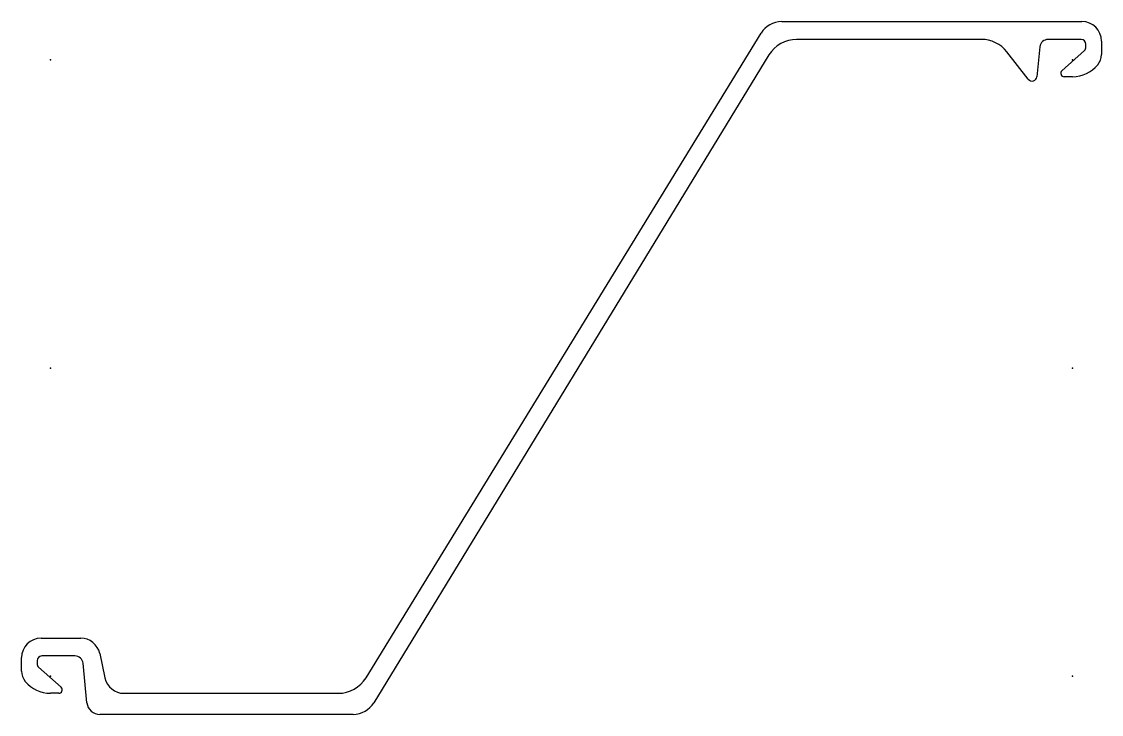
# Model space of a CAD drawing. Extents: x -18 to 648, y -214 to 214.
import ezdxf

# ---------------------------------------------------------------- set-up
doc = ezdxf.new("R2010")
doc.units = 0
doc.header["$MEASUREMENT"] = 0
doc.layers.get('0').update_dxf_attribs({"color": 5, "linetype": 'CONTINUOUS'})

msp = doc.modelspace()

# ---------------------------------------------------------------- linework, layer by layer
at = {"linetype": 'Continuous'}
for p, q in [((450.76041, 213.5), (635.75, 213.5)), ((194.51227, -190.94998), (437.97079, 206.33749)), ((573.7467, 202.5), (459.92871, 202.5)), ((635.25, 202.5), (614.86462, 202.5)), ((647.75, 201.5), (647.75, 193.17961)), ((602.6969, 177.99083), (589.48566, 194.84041)), ((609.88947, 197.99785), (608.04279, 179.54318)), ((623.4552, 183.21313), (637.25702, 195.63622)), ((638.25, 197.86598), (638.25, 199.5)), ((442.85355, 192.91339), (199.38484, -206.31004)), ((630.00061, 179.5), (624.88019, 179.5)), ((-5.75, -166.5), (18.66345, -166.5)), ((-17.75, -186.82039), (-17.75, -178.5)), ((15.13506, -177.5), (-5.25, -177.5)), ((30.40101, -176.00404), (33.58899, -190.99596)), ((-8.25, -180.5), (-8.25, -182.13402)), ((6.54478, -196.78687), (-7.25702, -184.36378)), ((22.5396, -206.29604), (20.11025, -182.00249)), ((5.11979, -200.5), (-0.00063, -200.5)), ((45.32655, -200.5), (177.45947, -200.5)), ((186.57846, -213.5), (30.4999, -213.5))]:
    msp.add_line(p, q, dxfattribs=at)
for centre, radius, start, end in [((450.76041, 198.5), 15, 90, 148.49997), ((635.75, 201.5), 12, 0, 90), ((459.92871, 182.5), 20, 90, 148.62282), ((573.7467, 182.5), 20, 38.09886, 90), ((614.86462, 197.5), 5, 90, 174.28561), ((635.25, 199.5), 3, 0, 90), ((635.25, 197.86598), 3, 311.99046, 0), ((637.75, 193.17961), 10, 320.80504, 0), ((630.00061, 199.5), 20, 270, 320.80221), ((624.88019, 181.63), 2.13, 131.99063, 270), ((605.05774, 179.84189), 3, 218.09886, 354.28558), ((-5.75, -178.5), 12, 90, 180), ((18.66345, -178.5), 12, 12.00496, 90), ((-5.25, -180.5), 3, 90, 180), ((15.13506, -182.5), 5, 5.71053, 90), ((-5.25, -182.13402), 3, 180, 228.00946), ((-7.75, -186.82039), 10, 180, 219.19496), ((45.32655, -188.5), 12, 192.00496, 270), ((177.45947, -180.5), 20, 270, 328.49996), ((-0.00063, -180.5), 20, 219.19783, 270), ((5.11979, -198.37), 2.13, 270, 48.00938), ((30.4999, -205.5), 8, 185.71064, 270), ((186.57846, -198.5), 15, 270, 328.62284)]:
    msp.add_arc(centre, radius, start, end, dxfattribs=at)
for p in [(0, 190), (0, 190), (630, 190), (0, 0), (630, 0), (0, -190), (630, -190), (630, -190)]:
    msp.add_point(p, dxfattribs=at)

doc.saveas('drawing.dxf')
